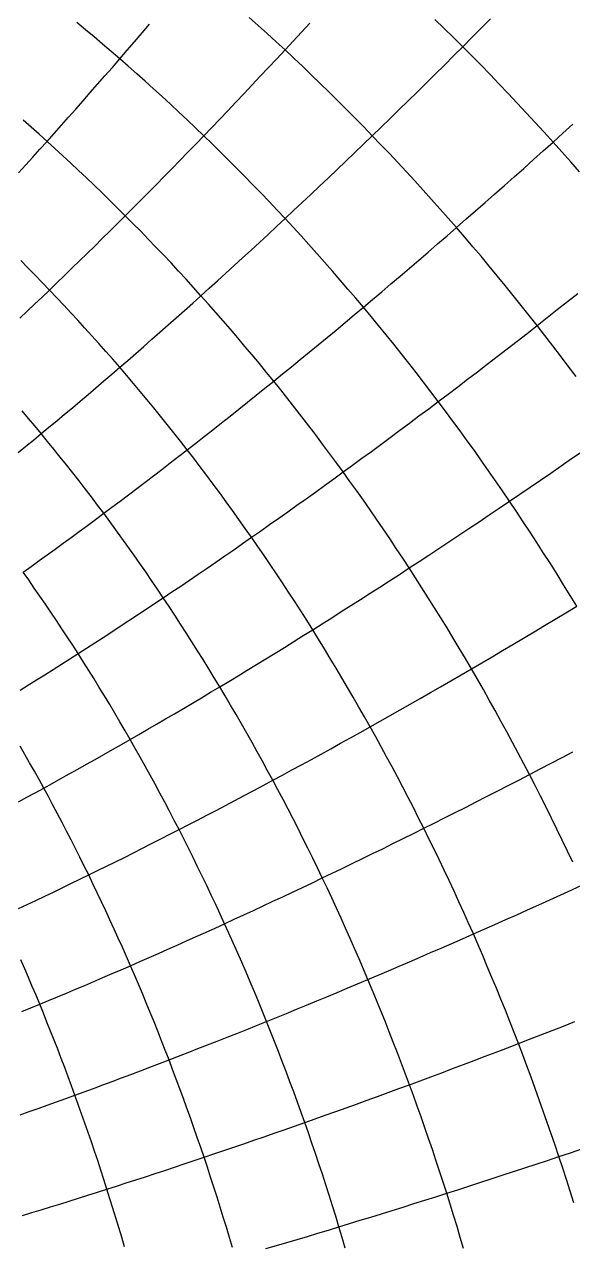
# Model space of a CAD drawing. Header units: metres. Extents: x -3.79 to 3.79, y -1 to 0.
# Drawn here: x 0.1407 to 0.2148, y -0.8964 to -0.7314 of the extents above; entities that cross this region are included whole.
import ezdxf

# ---------------------------------------------------------------- set-up
doc = ezdxf.new("R2010")
doc.units = ezdxf.units.M

msp = doc.modelspace()

# ---------------------------------------------------------------- linework, layer by layer
for p, q in [((0.14894, -0.73208), (0.14777, -0.73112)), ((0.17231, -0.7315), (0.1711, -0.73041)), ((0.17817, -0.73239), (0.1793, -0.73117)), ((0.19745, -0.7319), (0.19619, -0.73068)), ((0.20244, -0.73186), (0.2037, -0.7306)), ((0.15011, -0.73305), (0.14894, -0.73208)), ((0.15559, -0.73369), (0.1566, -0.73251)), ((0.1566, -0.73251), (0.15761, -0.73133)), ((0.17352, -0.73259), (0.17231, -0.7315)), ((0.17472, -0.73369), (0.17352, -0.73259)), ((0.17705, -0.7336), (0.17817, -0.73239)), ((0.1987, -0.73313), (0.19745, -0.7319)), ((0.20119, -0.73312), (0.20244, -0.73186)), ((0.15127, -0.73403), (0.15011, -0.73305)), ((0.15243, -0.73501), (0.15127, -0.73403)), ((0.15459, -0.73485), (0.15559, -0.73369)), ((0.17593, -0.73481), (0.17472, -0.73369)), ((0.17593, -0.73481), (0.17705, -0.7336)), ((0.19995, -0.73437), (0.1987, -0.73313)), ((0.19871, -0.73561), (0.19995, -0.73437)), ((0.19995, -0.73437), (0.20119, -0.73312)), ((0.20119, -0.73562), (0.19995, -0.73437)), ((0.15358, -0.73601), (0.15243, -0.73501)), ((0.15259, -0.73716), (0.15358, -0.73601)), ((0.15358, -0.73601), (0.15459, -0.73485)), ((0.15474, -0.73701), (0.15358, -0.73601)), ((0.1737, -0.73719), (0.17481, -0.736)), ((0.17481, -0.736), (0.17593, -0.73481)), ((0.17713, -0.73593), (0.17593, -0.73481)), ((0.17832, -0.73706), (0.17713, -0.73593)), ((0.19747, -0.73684), (0.19871, -0.73561)), ((0.20243, -0.73688), (0.20119, -0.73562)), ((0.15159, -0.7383), (0.15259, -0.73716)), ((0.15588, -0.73802), (0.15474, -0.73701)), ((0.17259, -0.73837), (0.1737, -0.73719)), ((0.17951, -0.7382), (0.17832, -0.73706)), ((0.19624, -0.73807), (0.19747, -0.73684)), ((0.20366, -0.73814), (0.20243, -0.73688)), ((0.14961, -0.74056), (0.1506, -0.73943)), ((0.1506, -0.73943), (0.15159, -0.7383)), ((0.15703, -0.73904), (0.15588, -0.73802)), ((0.15817, -0.74007), (0.15703, -0.73904)), ((0.17149, -0.73954), (0.17259, -0.73837)), ((0.1807, -0.73934), (0.17951, -0.7382)), ((0.18188, -0.7405), (0.1807, -0.73934)), ((0.19379, -0.74049), (0.19501, -0.73928)), ((0.19501, -0.73928), (0.19624, -0.73807)), ((0.20489, -0.73942), (0.20366, -0.73814)), ((0.20611, -0.7407), (0.20489, -0.73942)), ((0.14863, -0.74168), (0.14961, -0.74056)), ((0.15931, -0.7411), (0.15817, -0.74007)), ((0.1693, -0.74186), (0.17039, -0.7407)), ((0.17039, -0.7407), (0.17149, -0.73954)), ((0.18306, -0.74166), (0.18188, -0.7405)), ((0.19257, -0.74169), (0.19379, -0.74049)), ((0.20733, -0.74199), (0.20611, -0.7407)), ((0.14765, -0.74279), (0.14863, -0.74168)), ((0.16045, -0.74215), (0.15931, -0.7411)), ((0.16158, -0.7432), (0.16045, -0.74215)), ((0.1682, -0.74301), (0.1693, -0.74186)), ((0.18423, -0.74283), (0.18306, -0.74166)), ((0.19135, -0.74287), (0.19257, -0.74169)), ((0.20855, -0.74329), (0.20733, -0.74199)), ((0.1416, -0.74523), (0.14052, -0.74428)), ((0.1457, -0.74498), (0.14667, -0.74389)), ((0.14667, -0.74389), (0.14765, -0.74279)), ((0.1627, -0.74426), (0.16158, -0.7432)), ((0.16383, -0.74532), (0.1627, -0.74426)), ((0.16603, -0.74528), (0.16712, -0.74414)), ((0.16712, -0.74414), (0.1682, -0.74301)), ((0.1854, -0.74401), (0.18423, -0.74283)), ((0.18657, -0.7452), (0.1854, -0.74401)), ((0.18893, -0.74523), (0.19014, -0.74406)), ((0.19014, -0.74406), (0.19135, -0.74287)), ((0.20976, -0.7446), (0.20855, -0.74329)), ((0.14268, -0.74619), (0.1416, -0.74523)), ((0.14473, -0.74607), (0.1457, -0.74498)), ((0.16495, -0.7464), (0.16383, -0.74532)), ((0.16495, -0.7464), (0.16603, -0.74528)), ((0.18773, -0.74639), (0.18657, -0.7452)), ((0.18773, -0.74639), (0.18893, -0.74523)), ((0.21097, -0.74591), (0.20976, -0.7446)), ((0.21217, -0.74724), (0.21097, -0.74591)), ((0.21217, -0.74724), (0.2135, -0.74604)), ((0.2135, -0.74604), (0.21484, -0.74483)), ((0.14376, -0.74715), (0.14268, -0.74619)), ((0.1428, -0.74822), (0.14376, -0.74715)), ((0.14376, -0.74715), (0.14473, -0.74607)), ((0.14483, -0.74812), (0.14376, -0.74715)), ((0.1628, -0.74862), (0.16387, -0.74751)), ((0.16387, -0.74751), (0.16495, -0.7464)), ((0.16607, -0.74748), (0.16495, -0.7464)), ((0.16718, -0.74857), (0.16607, -0.74748)), ((0.18534, -0.74869), (0.18653, -0.74755)), ((0.18653, -0.74755), (0.18773, -0.74639)), ((0.18889, -0.7476), (0.18773, -0.74639)), ((0.19004, -0.74881), (0.18889, -0.7476)), ((0.21084, -0.74843), (0.21217, -0.74724)), ((0.21336, -0.74857), (0.21217, -0.74724)), ((0.14088, -0.75034), (0.14183, -0.74928)), ((0.14183, -0.74928), (0.1428, -0.74822)), ((0.1459, -0.7491), (0.14483, -0.74812)), ((0.14697, -0.75008), (0.1459, -0.7491)), ((0.16173, -0.74972), (0.1628, -0.74862)), ((0.16829, -0.74967), (0.16718, -0.74857)), ((0.18415, -0.74983), (0.18534, -0.74869)), ((0.19119, -0.75003), (0.19004, -0.74881)), ((0.20952, -0.74962), (0.21084, -0.74843)), ((0.21455, -0.74992), (0.21336, -0.74857)), ((0.13992, -0.75139), (0.14088, -0.75034)), ((0.14803, -0.75108), (0.14697, -0.75008)), ((0.1596, -0.75189), (0.16066, -0.75081)), ((0.16066, -0.75081), (0.16173, -0.74972)), ((0.16939, -0.75078), (0.16829, -0.74967)), ((0.1705, -0.75189), (0.16939, -0.75078)), ((0.18179, -0.75209), (0.18297, -0.75096)), ((0.18297, -0.75096), (0.18415, -0.74983)), ((0.19234, -0.75126), (0.19119, -0.75003)), ((0.20689, -0.75196), (0.2082, -0.7508)), ((0.2082, -0.7508), (0.20952, -0.74962)), ((0.21574, -0.75127), (0.21455, -0.74992)), ((0.14909, -0.75208), (0.14803, -0.75108)), ((0.15015, -0.75308), (0.14909, -0.75208)), ((0.15854, -0.75297), (0.1596, -0.75189)), ((0.17159, -0.75302), (0.1705, -0.75189)), ((0.18061, -0.7532), (0.18179, -0.75209)), ((0.19348, -0.75249), (0.19234, -0.75126)), ((0.19461, -0.75374), (0.19348, -0.75249)), ((0.20558, -0.75313), (0.20689, -0.75196)), ((0.1512, -0.7541), (0.15015, -0.75308)), ((0.15225, -0.75512), (0.1512, -0.7541)), ((0.15643, -0.7551), (0.15749, -0.75404)), ((0.15749, -0.75404), (0.15854, -0.75297)), ((0.17269, -0.75415), (0.17159, -0.75302)), ((0.17378, -0.75528), (0.17269, -0.75415)), ((0.17944, -0.75431), (0.18061, -0.7532)), ((0.19574, -0.75499), (0.19461, -0.75374)), ((0.20297, -0.75542), (0.20427, -0.75428)), ((0.20427, -0.75428), (0.20558, -0.75313)), ((0.1533, -0.75616), (0.15225, -0.75512)), ((0.15539, -0.75615), (0.15643, -0.7551)), ((0.17486, -0.75643), (0.17378, -0.75528)), ((0.1771, -0.7565), (0.17827, -0.75541)), ((0.17827, -0.75541), (0.17944, -0.75431)), ((0.19687, -0.75625), (0.19574, -0.75499)), ((0.20168, -0.75655), (0.20297, -0.75542)), ((0.15434, -0.75719), (0.1533, -0.75616)), ((0.1533, -0.75823), (0.15434, -0.75719)), ((0.15434, -0.75719), (0.15539, -0.75615)), ((0.15538, -0.75824), (0.15434, -0.75719)), ((0.17479, -0.75866), (0.17594, -0.75758)), ((0.17594, -0.75758), (0.17486, -0.75643)), ((0.17594, -0.75758), (0.1771, -0.7565)), ((0.17702, -0.75875), (0.17594, -0.75758)), ((0.19799, -0.75752), (0.19687, -0.75625)), ((0.19911, -0.7588), (0.19799, -0.75752)), ((0.20039, -0.75768), (0.20168, -0.75655)), ((0.15226, -0.75926), (0.1533, -0.75823)), ((0.15642, -0.75929), (0.15538, -0.75824)), ((0.17364, -0.75973), (0.17479, -0.75866)), ((0.1781, -0.75992), (0.17702, -0.75875)), ((0.19783, -0.75991), (0.19911, -0.7588)), ((0.19911, -0.7588), (0.20039, -0.75768)), ((0.20022, -0.76009), (0.19911, -0.7588)), ((0.1502, -0.7613), (0.15123, -0.76028)), ((0.15123, -0.76028), (0.15226, -0.75926)), ((0.15745, -0.76036), (0.15642, -0.75929)), ((0.15848, -0.76143), (0.15745, -0.76036)), ((0.17134, -0.76184), (0.17249, -0.76079)), ((0.17249, -0.76079), (0.17364, -0.75973)), ((0.17916, -0.76109), (0.1781, -0.75992)), ((0.19656, -0.76101), (0.19783, -0.75991)), ((0.20133, -0.76138), (0.20022, -0.76009)), ((0.14815, -0.76331), (0.14917, -0.76231)), ((0.14917, -0.76231), (0.1502, -0.7613)), ((0.1595, -0.7625), (0.15848, -0.76143)), ((0.16052, -0.76358), (0.1595, -0.7625)), ((0.1702, -0.76289), (0.17134, -0.76184)), ((0.18023, -0.76228), (0.17916, -0.76109)), ((0.18129, -0.76347), (0.18023, -0.76228)), ((0.19402, -0.76319), (0.19528, -0.76211)), ((0.19528, -0.76211), (0.19656, -0.76101)), ((0.20243, -0.76268), (0.20133, -0.76138)), ((0.14117, -0.76424), (0.1402, -0.76326)), ((0.14713, -0.7643), (0.14815, -0.76331)), ((0.16154, -0.76468), (0.16052, -0.76358)), ((0.16794, -0.76495), (0.16907, -0.76392)), ((0.16907, -0.76392), (0.1702, -0.76289)), ((0.18235, -0.76467), (0.18129, -0.76347)), ((0.19276, -0.76427), (0.19402, -0.76319)), ((0.20353, -0.76399), (0.20243, -0.76268)), ((0.20462, -0.76531), (0.20353, -0.76399)), ((0.14215, -0.76523), (0.14117, -0.76424)), ((0.14312, -0.76623), (0.14215, -0.76523)), ((0.1451, -0.76626), (0.14611, -0.76528)), ((0.14611, -0.76528), (0.14713, -0.7643)), ((0.16255, -0.76578), (0.16154, -0.76468)), ((0.16356, -0.76688), (0.16255, -0.76578)), ((0.16681, -0.76597), (0.16794, -0.76495)), ((0.1834, -0.76588), (0.18235, -0.76467)), ((0.19025, -0.76641), (0.1915, -0.76535)), ((0.1915, -0.76535), (0.19276, -0.76427)), ((0.20571, -0.76663), (0.20462, -0.76531)), ((0.14309, -0.76819), (0.14409, -0.76723)), ((0.14409, -0.76723), (0.14312, -0.76623)), ((0.14409, -0.76723), (0.1451, -0.76626)), ((0.14506, -0.76824), (0.14409, -0.76723)), ((0.16457, -0.768), (0.16356, -0.76688)), ((0.16457, -0.768), (0.16569, -0.76699)), ((0.16569, -0.76699), (0.16681, -0.76597)), ((0.18444, -0.7671), (0.1834, -0.76588)), ((0.18549, -0.76832), (0.18444, -0.7671)), ((0.18776, -0.76851), (0.18901, -0.76746)), ((0.18901, -0.76746), (0.19025, -0.76641)), ((0.20679, -0.76797), (0.20571, -0.76663)), ((0.14108, -0.7701), (0.14208, -0.76915)), ((0.14208, -0.76915), (0.14309, -0.76819)), ((0.14602, -0.76926), (0.14506, -0.76824)), ((0.16234, -0.76999), (0.16345, -0.769)), ((0.16345, -0.769), (0.16457, -0.768)), ((0.16557, -0.76912), (0.16457, -0.768)), ((0.16657, -0.77025), (0.16557, -0.76912)), ((0.18653, -0.76955), (0.18549, -0.76832)), ((0.18653, -0.76955), (0.18776, -0.76851)), ((0.20787, -0.76931), (0.20679, -0.76797)), ((0.21274, -0.76987), (0.21412, -0.76879)), ((0.21412, -0.76879), (0.2155, -0.7677)), ((0.14009, -0.77104), (0.14108, -0.7701)), ((0.14698, -0.77029), (0.14602, -0.76926)), ((0.14793, -0.77132), (0.14698, -0.77029)), ((0.16123, -0.77097), (0.16234, -0.76999)), ((0.16756, -0.77138), (0.16657, -0.77025)), ((0.18407, -0.77161), (0.18529, -0.77058)), ((0.18529, -0.77058), (0.18653, -0.76955)), ((0.18756, -0.77079), (0.18653, -0.76955)), ((0.18859, -0.77204), (0.18756, -0.77079)), ((0.20894, -0.77066), (0.20787, -0.76931)), ((0.21001, -0.77202), (0.20894, -0.77066)), ((0.21138, -0.77095), (0.21274, -0.76987)), ((0.14888, -0.77236), (0.14793, -0.77132)), ((0.14983, -0.77341), (0.14888, -0.77236)), ((0.15903, -0.77292), (0.16013, -0.77195)), ((0.16013, -0.77195), (0.16123, -0.77097)), ((0.16855, -0.77253), (0.16756, -0.77138)), ((0.18284, -0.77263), (0.18407, -0.77161)), ((0.18961, -0.77329), (0.18859, -0.77204)), ((0.20865, -0.77308), (0.21001, -0.77202)), ((0.21001, -0.77202), (0.21138, -0.77095)), ((0.21107, -0.77338), (0.21001, -0.77202)), ((0.15078, -0.77446), (0.14983, -0.77341)), ((0.15684, -0.77484), (0.15793, -0.77389)), ((0.15793, -0.77389), (0.15903, -0.77292)), ((0.16953, -0.77368), (0.16855, -0.77253)), ((0.17052, -0.77484), (0.16953, -0.77368)), ((0.18041, -0.77464), (0.18162, -0.77364)), ((0.18162, -0.77364), (0.18284, -0.77263)), ((0.19063, -0.77455), (0.18961, -0.77329)), ((0.2073, -0.77413), (0.20865, -0.77308)), ((0.21213, -0.77476), (0.21107, -0.77338)), ((0.15172, -0.77552), (0.15078, -0.77446)), ((0.15265, -0.77659), (0.15172, -0.77552)), ((0.15575, -0.77579), (0.15684, -0.77484)), ((0.17149, -0.776), (0.17052, -0.77484)), ((0.17799, -0.77662), (0.1792, -0.77563)), ((0.1792, -0.77563), (0.18041, -0.77464)), ((0.19165, -0.77582), (0.19063, -0.77455)), ((0.20461, -0.77621), (0.20595, -0.77518)), ((0.20595, -0.77518), (0.2073, -0.77413)), ((0.21318, -0.77614), (0.21213, -0.77476)), ((0.15359, -0.77767), (0.15265, -0.77659)), ((0.15359, -0.77767), (0.15467, -0.77673)), ((0.15467, -0.77673), (0.15575, -0.77579)), ((0.17247, -0.77717), (0.17149, -0.776)), ((0.17343, -0.77835), (0.17247, -0.77717)), ((0.17679, -0.7776), (0.17799, -0.77662)), ((0.19266, -0.7771), (0.19165, -0.77582)), ((0.19367, -0.77838), (0.19266, -0.7771)), ((0.20194, -0.77827), (0.20327, -0.77724)), ((0.20327, -0.77724), (0.20461, -0.77621)), ((0.21423, -0.77753), (0.21318, -0.77614)), ((0.15143, -0.77951), (0.15251, -0.77859)), ((0.15251, -0.77859), (0.15359, -0.77767)), ((0.15452, -0.77875), (0.15359, -0.77767)), ((0.15544, -0.77984), (0.15452, -0.77875)), ((0.1744, -0.77954), (0.17343, -0.77835)), ((0.1744, -0.77954), (0.17559, -0.77857)), ((0.17559, -0.77857), (0.17679, -0.7776)), ((0.19467, -0.77968), (0.19367, -0.77838)), ((0.20061, -0.77928), (0.20194, -0.77827)), ((0.21527, -0.77892), (0.21423, -0.77753)), ((0.1493, -0.78134), (0.15037, -0.78043)), ((0.15037, -0.78043), (0.15143, -0.77951)), ((0.15636, -0.78094), (0.15544, -0.77984)), ((0.17203, -0.78145), (0.17321, -0.7805)), ((0.17321, -0.7805), (0.1744, -0.77954)), ((0.17536, -0.78073), (0.1744, -0.77954)), ((0.19566, -0.78097), (0.19467, -0.77968)), ((0.19797, -0.78129), (0.19928, -0.78029)), ((0.19928, -0.78029), (0.20061, -0.77928)), ((0.14718, -0.78313), (0.14824, -0.78224)), ((0.14824, -0.78224), (0.1493, -0.78134)), ((0.15728, -0.78204), (0.15636, -0.78094)), ((0.15819, -0.78315), (0.15728, -0.78204)), ((0.17084, -0.78239), (0.17203, -0.78145)), ((0.17631, -0.78194), (0.17536, -0.78073)), ((0.17727, -0.78314), (0.17631, -0.78194)), ((0.19535, -0.78327), (0.19665, -0.78228)), ((0.19665, -0.78228), (0.19566, -0.78097)), ((0.19665, -0.78228), (0.19797, -0.78129)), ((0.19764, -0.7836), (0.19665, -0.78228)), ((0.14125, -0.78456), (0.14038, -0.78353)), ((0.14612, -0.78401), (0.14718, -0.78313)), ((0.1591, -0.78427), (0.15819, -0.78315)), ((0.1685, -0.78426), (0.16967, -0.78333)), ((0.16967, -0.78333), (0.17084, -0.78239)), ((0.17821, -0.78436), (0.17727, -0.78314)), ((0.19404, -0.78424), (0.19535, -0.78327)), ((0.19862, -0.78492), (0.19764, -0.7836)), ((0.14212, -0.78559), (0.14125, -0.78456)), ((0.14298, -0.78663), (0.14212, -0.78559)), ((0.14402, -0.78577), (0.14507, -0.78489)), ((0.14507, -0.78489), (0.14612, -0.78401)), ((0.16001, -0.78539), (0.1591, -0.78427)), ((0.16091, -0.78652), (0.16001, -0.78539)), ((0.16617, -0.7861), (0.16733, -0.78518)), ((0.16733, -0.78518), (0.1685, -0.78426)), ((0.17915, -0.78558), (0.17821, -0.78436)), ((0.18009, -0.78681), (0.17915, -0.78558)), ((0.19145, -0.78618), (0.19274, -0.78521)), ((0.19274, -0.78521), (0.19404, -0.78424)), ((0.1996, -0.78625), (0.19862, -0.78492)), ((0.14194, -0.78749), (0.14298, -0.78663)), ((0.14298, -0.78663), (0.14402, -0.78577)), ((0.14384, -0.78768), (0.14298, -0.78663)), ((0.16181, -0.78766), (0.16091, -0.78652)), ((0.16386, -0.78791), (0.16501, -0.78701)), ((0.16501, -0.78701), (0.16617, -0.7861)), ((0.18102, -0.78805), (0.18009, -0.78681)), ((0.18888, -0.78808), (0.19016, -0.78713)), ((0.19016, -0.78713), (0.19145, -0.78618)), ((0.20057, -0.78758), (0.1996, -0.78625)), ((0.13987, -0.78919), (0.1409, -0.78834)), ((0.1409, -0.78834), (0.14194, -0.78749)), ((0.1447, -0.78873), (0.14384, -0.78768)), ((0.14555, -0.78979), (0.1447, -0.78873)), ((0.16156, -0.78969), (0.1627, -0.78881)), ((0.1627, -0.78881), (0.16181, -0.78766)), ((0.1627, -0.78881), (0.16386, -0.78791)), ((0.16359, -0.78996), (0.1627, -0.78881)), ((0.18195, -0.78929), (0.18102, -0.78805)), ((0.1876, -0.78902), (0.18888, -0.78808)), ((0.20153, -0.78892), (0.20057, -0.78758)), ((0.20249, -0.79028), (0.20153, -0.78892)), ((0.1464, -0.79085), (0.14555, -0.78979)), ((0.15928, -0.79145), (0.16042, -0.79058)), ((0.16042, -0.79058), (0.16156, -0.78969)), ((0.16448, -0.79112), (0.16359, -0.78996)), ((0.18288, -0.79055), (0.18195, -0.78929)), ((0.18379, -0.7918), (0.18288, -0.79055)), ((0.18506, -0.79088), (0.18633, -0.78996)), ((0.18633, -0.78996), (0.1876, -0.78902)), ((0.20345, -0.79163), (0.20249, -0.79028)), ((0.21327, -0.79098), (0.21468, -0.79)), ((0.21468, -0.79), (0.2161, -0.78902)), ((0.14725, -0.79193), (0.1464, -0.79085)), ((0.14809, -0.79301), (0.14725, -0.79193)), ((0.15814, -0.79232), (0.15928, -0.79145)), ((0.16536, -0.79228), (0.16448, -0.79112)), ((0.18254, -0.79272), (0.18379, -0.7918)), ((0.18379, -0.7918), (0.18506, -0.79088)), ((0.18471, -0.79307), (0.18379, -0.7918)), ((0.2044, -0.793), (0.20345, -0.79163)), ((0.21046, -0.79291), (0.21186, -0.79195)), ((0.21186, -0.79195), (0.21327, -0.79098)), ((0.14893, -0.79409), (0.14809, -0.79301)), ((0.15589, -0.79404), (0.15701, -0.79318)), ((0.15701, -0.79318), (0.15814, -0.79232)), ((0.16624, -0.79345), (0.16536, -0.79228)), ((0.16711, -0.79463), (0.16624, -0.79345)), ((0.18003, -0.79452), (0.18128, -0.79362)), ((0.18128, -0.79362), (0.18254, -0.79272)), ((0.18562, -0.79434), (0.18471, -0.79307)), ((0.20534, -0.79437), (0.2044, -0.793)), ((0.20767, -0.79481), (0.20906, -0.79386)), ((0.20906, -0.79386), (0.21046, -0.79291)), ((0.14976, -0.79518), (0.14893, -0.79409)), ((0.15059, -0.79628), (0.14976, -0.79518)), ((0.15365, -0.79573), (0.15476, -0.79488)), ((0.15476, -0.79488), (0.15589, -0.79404)), ((0.16798, -0.79582), (0.16711, -0.79463)), ((0.17755, -0.7963), (0.17879, -0.79541)), ((0.17879, -0.79541), (0.18003, -0.79452)), ((0.18652, -0.79562), (0.18562, -0.79434)), ((0.20628, -0.79575), (0.20534, -0.79437)), ((0.20628, -0.79575), (0.20767, -0.79481)), ((0.15142, -0.79739), (0.15059, -0.79628)), ((0.15142, -0.79739), (0.15253, -0.79656)), ((0.15253, -0.79656), (0.15365, -0.79573)), ((0.16884, -0.79701), (0.16798, -0.79582)), ((0.1697, -0.79821), (0.16884, -0.79701)), ((0.17508, -0.79805), (0.17631, -0.79718)), ((0.17631, -0.79718), (0.17755, -0.7963)), ((0.18742, -0.79691), (0.18652, -0.79562)), ((0.18832, -0.7982), (0.18742, -0.79691)), ((0.20353, -0.79761), (0.2049, -0.79668)), ((0.2049, -0.79668), (0.20628, -0.79575)), ((0.20722, -0.79714), (0.20628, -0.79575)), ((0.20814, -0.79853), (0.20722, -0.79714)), ((0.14921, -0.79903), (0.15032, -0.79821)), ((0.15032, -0.79821), (0.15142, -0.79739)), ((0.15224, -0.7985), (0.15142, -0.79739)), ((0.15306, -0.79962), (0.15224, -0.7985)), ((0.17056, -0.79942), (0.1697, -0.79821)), ((0.17385, -0.79892), (0.17508, -0.79805)), ((0.18921, -0.7995), (0.18832, -0.7982)), ((0.20079, -0.79944), (0.20216, -0.79853)), ((0.20216, -0.79853), (0.20353, -0.79761)), ((0.20907, -0.79993), (0.20814, -0.79853)), ((0.14702, -0.80064), (0.14811, -0.79983)), ((0.14811, -0.79983), (0.14921, -0.79903)), ((0.15388, -0.80074), (0.15306, -0.79962)), ((0.17141, -0.80063), (0.17056, -0.79942)), ((0.17141, -0.80063), (0.17263, -0.79978)), ((0.17263, -0.79978), (0.17385, -0.79892)), ((0.19009, -0.8008), (0.18921, -0.7995)), ((0.19808, -0.80124), (0.19943, -0.80034)), ((0.19943, -0.80034), (0.20079, -0.79944)), ((0.20998, -0.80134), (0.20907, -0.79993)), ((0.14484, -0.80222), (0.14593, -0.80143)), ((0.14593, -0.80143), (0.14702, -0.80064)), ((0.15469, -0.80187), (0.15388, -0.80074)), ((0.1555, -0.80301), (0.15469, -0.80187)), ((0.16899, -0.80231), (0.1702, -0.80147)), ((0.1702, -0.80147), (0.17141, -0.80063)), ((0.17226, -0.80185), (0.17141, -0.80063)), ((0.1731, -0.80307), (0.17226, -0.80185)), ((0.19097, -0.80212), (0.19009, -0.8008)), ((0.19185, -0.80344), (0.19097, -0.80212)), ((0.19539, -0.80302), (0.19673, -0.80213)), ((0.19673, -0.80213), (0.19808, -0.80124)), ((0.21089, -0.80275), (0.20998, -0.80134)), ((0.1416, -0.80456), (0.14268, -0.80378)), ((0.14268, -0.80378), (0.14376, -0.80301)), ((0.14376, -0.80301), (0.14484, -0.80222)), ((0.1563, -0.80415), (0.1555, -0.80301)), ((0.16658, -0.80397), (0.16778, -0.80314)), ((0.16778, -0.80314), (0.16899, -0.80231)), ((0.17394, -0.80431), (0.1731, -0.80307)), ((0.19272, -0.80477), (0.19185, -0.80344)), ((0.19405, -0.8039), (0.19539, -0.80302)), ((0.2118, -0.80418), (0.21089, -0.80275)), ((0.14053, -0.80532), (0.1416, -0.80456)), ((0.14129, -0.80639), (0.14053, -0.80532)), ((0.1571, -0.80531), (0.1563, -0.80415)), ((0.1579, -0.80646), (0.1571, -0.80531)), ((0.1642, -0.8056), (0.16539, -0.80479)), ((0.16539, -0.80479), (0.16658, -0.80397)), ((0.17477, -0.80554), (0.17394, -0.80431)), ((0.19139, -0.80563), (0.19272, -0.80477)), ((0.19272, -0.80477), (0.19405, -0.8039)), ((0.19358, -0.8061), (0.19272, -0.80477)), ((0.2127, -0.80561), (0.2118, -0.80418)), ((0.14204, -0.80748), (0.14129, -0.80639)), ((0.15869, -0.80762), (0.1579, -0.80646)), ((0.16183, -0.80721), (0.16301, -0.80641)), ((0.16301, -0.80641), (0.1642, -0.8056)), ((0.1756, -0.80679), (0.17477, -0.80554)), ((0.17642, -0.80804), (0.1756, -0.80679)), ((0.18875, -0.80734), (0.19007, -0.80649)), ((0.19007, -0.80649), (0.19139, -0.80563)), ((0.19444, -0.80744), (0.19358, -0.8061)), ((0.21359, -0.80704), (0.2127, -0.80561)), ((0.21448, -0.80849), (0.21359, -0.80704)), ((0.1428, -0.80856), (0.14204, -0.80748)), ((0.14355, -0.80965), (0.1428, -0.80856)), ((0.15947, -0.80879), (0.15869, -0.80762)), ((0.15947, -0.80879), (0.16065, -0.808)), ((0.16065, -0.808), (0.16183, -0.80721)), ((0.17724, -0.8093), (0.17642, -0.80804)), ((0.18613, -0.80902), (0.18744, -0.80818)), ((0.18744, -0.80818), (0.18875, -0.80734)), ((0.1953, -0.80879), (0.19444, -0.80744)), ((0.21537, -0.80993), (0.21448, -0.80849)), ((0.14429, -0.81075), (0.14355, -0.80965)), ((0.15598, -0.81112), (0.15714, -0.81035)), ((0.15714, -0.81035), (0.1583, -0.80958)), ((0.1583, -0.80958), (0.15947, -0.80879)), ((0.16026, -0.80997), (0.15947, -0.80879)), ((0.16104, -0.81115), (0.16026, -0.80997)), ((0.17805, -0.81056), (0.17724, -0.8093)), ((0.18353, -0.81067), (0.18483, -0.80985)), ((0.18483, -0.80985), (0.18613, -0.80902)), ((0.19615, -0.81014), (0.1953, -0.80879)), ((0.19699, -0.8115), (0.19615, -0.81014)), ((0.21391, -0.81081), (0.21537, -0.80993)), ((0.14503, -0.81186), (0.14429, -0.81075)), ((0.14577, -0.81297), (0.14503, -0.81186)), ((0.15366, -0.81264), (0.15482, -0.81188)), ((0.15482, -0.81188), (0.15598, -0.81112)), ((0.16181, -0.81234), (0.16104, -0.81115)), ((0.17886, -0.81183), (0.17805, -0.81056)), ((0.17967, -0.81311), (0.17886, -0.81183)), ((0.18095, -0.8123), (0.18224, -0.81149)), ((0.18224, -0.81149), (0.18353, -0.81067)), ((0.19783, -0.81287), (0.19699, -0.8115)), ((0.21103, -0.81254), (0.21247, -0.81168)), ((0.21247, -0.81168), (0.21391, -0.81081)), ((0.1465, -0.81408), (0.14577, -0.81297)), ((0.15137, -0.81414), (0.15252, -0.81339)), ((0.15252, -0.81339), (0.15366, -0.81264)), ((0.16258, -0.81353), (0.16181, -0.81234)), ((0.16334, -0.81473), (0.16258, -0.81353)), ((0.17839, -0.81391), (0.17967, -0.81311)), ((0.17967, -0.81311), (0.18095, -0.8123)), ((0.18047, -0.81439), (0.17967, -0.81311)), ((0.19866, -0.81424), (0.19783, -0.81287)), ((0.20817, -0.81425), (0.2096, -0.8134)), ((0.2096, -0.8134), (0.21103, -0.81254)), ((0.14723, -0.8152), (0.1465, -0.81408)), ((0.14796, -0.81633), (0.14723, -0.8152)), ((0.14909, -0.81561), (0.15023, -0.81487)), ((0.15023, -0.81487), (0.15137, -0.81414)), ((0.16411, -0.81594), (0.16334, -0.81473)), ((0.17585, -0.81549), (0.17712, -0.8147)), ((0.17712, -0.8147), (0.17839, -0.81391)), ((0.18126, -0.81568), (0.18047, -0.81439)), ((0.19949, -0.81562), (0.19866, -0.81424)), ((0.20534, -0.81593), (0.20675, -0.81509)), ((0.20675, -0.81509), (0.20817, -0.81425)), ((0.14683, -0.81705), (0.14796, -0.81633)), ((0.14796, -0.81633), (0.14909, -0.81561)), ((0.14868, -0.81747), (0.14796, -0.81633)), ((0.16486, -0.81715), (0.16411, -0.81594)), ((0.17333, -0.81704), (0.17459, -0.81627)), ((0.17459, -0.81627), (0.17585, -0.81549)), ((0.18205, -0.81698), (0.18126, -0.81568)), ((0.18284, -0.81828), (0.18205, -0.81698)), ((0.20031, -0.817), (0.19949, -0.81562)), ((0.20113, -0.8184), (0.20031, -0.817)), ((0.20252, -0.81758), (0.20393, -0.81676)), ((0.20393, -0.81676), (0.20534, -0.81593)), ((0.14347, -0.81918), (0.14458, -0.81848)), ((0.14458, -0.81848), (0.1457, -0.81777)), ((0.1457, -0.81777), (0.14683, -0.81705)), ((0.1494, -0.81861), (0.14868, -0.81747)), ((0.15011, -0.81975), (0.1494, -0.81861)), ((0.16561, -0.81837), (0.16486, -0.81715)), ((0.16636, -0.81959), (0.16561, -0.81837)), ((0.16958, -0.81933), (0.17083, -0.81857)), ((0.17083, -0.81857), (0.17207, -0.81781)), ((0.17207, -0.81781), (0.17333, -0.81704)), ((0.18362, -0.81959), (0.18284, -0.81828)), ((0.19973, -0.81921), (0.20113, -0.8184)), ((0.20113, -0.8184), (0.20252, -0.81758)), ((0.20194, -0.8198), (0.20113, -0.8184)), ((0.14124, -0.82057), (0.14235, -0.81988)), ((0.14235, -0.81988), (0.14347, -0.81918)), ((0.15082, -0.82091), (0.15011, -0.81975)), ((0.16711, -0.82082), (0.16636, -0.81959)), ((0.16711, -0.82082), (0.16834, -0.82008)), ((0.16834, -0.82008), (0.16958, -0.81933)), ((0.18439, -0.8209), (0.18362, -0.81959)), ((0.19696, -0.82081), (0.19835, -0.82001)), ((0.19835, -0.82001), (0.19973, -0.81921)), ((0.20274, -0.8212), (0.20194, -0.8198)), ((0.14014, -0.82126), (0.14124, -0.82057)), ((0.15153, -0.82206), (0.15082, -0.82091)), ((0.16465, -0.82229), (0.16587, -0.82156)), ((0.16587, -0.82156), (0.16711, -0.82082)), ((0.16784, -0.82206), (0.16711, -0.82082)), ((0.18516, -0.82222), (0.18439, -0.8209)), ((0.19422, -0.82239), (0.19559, -0.8216)), ((0.19559, -0.8216), (0.19696, -0.82081)), ((0.20354, -0.82261), (0.20274, -0.8212)), ((0.15223, -0.82323), (0.15153, -0.82206)), ((0.15293, -0.8244), (0.15223, -0.82323)), ((0.16221, -0.82374), (0.16342, -0.82302)), ((0.16342, -0.82302), (0.16465, -0.82229)), ((0.16858, -0.8233), (0.16784, -0.82206)), ((0.16931, -0.82455), (0.16858, -0.8233)), ((0.18593, -0.82355), (0.18516, -0.82222)), ((0.18669, -0.82488), (0.18593, -0.82355)), ((0.19149, -0.82394), (0.19285, -0.82317)), ((0.19285, -0.82317), (0.19422, -0.82239)), ((0.20434, -0.82403), (0.20354, -0.82261)), ((0.15362, -0.82557), (0.15293, -0.8244)), ((0.15858, -0.82586), (0.15979, -0.82516)), ((0.15979, -0.82516), (0.16099, -0.82445)), ((0.16099, -0.82445), (0.16221, -0.82374)), ((0.17003, -0.8258), (0.16931, -0.82455)), ((0.18744, -0.82622), (0.18669, -0.82488)), ((0.18879, -0.82547), (0.19014, -0.82471)), ((0.19014, -0.82471), (0.19149, -0.82394)), ((0.20512, -0.82545), (0.20434, -0.82403)), ((0.15431, -0.82675), (0.15362, -0.82557)), ((0.15499, -0.82794), (0.15431, -0.82675)), ((0.15619, -0.82725), (0.15738, -0.82656)), ((0.15738, -0.82656), (0.15858, -0.82586)), ((0.17075, -0.82706), (0.17003, -0.8258)), ((0.1861, -0.82697), (0.18744, -0.82622)), ((0.18744, -0.82622), (0.18879, -0.82547)), ((0.18819, -0.82757), (0.18744, -0.82622)), ((0.20591, -0.82688), (0.20512, -0.82545)), ((0.20668, -0.82832), (0.20591, -0.82688)), ((0.15381, -0.82862), (0.15499, -0.82794)), ((0.15499, -0.82794), (0.15619, -0.82725)), ((0.15568, -0.82913), (0.15499, -0.82794)), ((0.17147, -0.82833), (0.17075, -0.82706)), ((0.17218, -0.8296), (0.17147, -0.82833)), ((0.18212, -0.82918), (0.18344, -0.82845)), ((0.18344, -0.82845), (0.18477, -0.82771)), ((0.18477, -0.82771), (0.1861, -0.82697)), ((0.18894, -0.82892), (0.18819, -0.82757)), ((0.20745, -0.82976), (0.20668, -0.82832)), ((0.14077, -0.82994), (0.14012, -0.82882)), ((0.14141, -0.83107), (0.14077, -0.82994)), ((0.15027, -0.83062), (0.15145, -0.82996)), ((0.15145, -0.82996), (0.15263, -0.82929)), ((0.15263, -0.82929), (0.15381, -0.82862)), ((0.15635, -0.83033), (0.15568, -0.82913)), ((0.17288, -0.83088), (0.17218, -0.8296)), ((0.17949, -0.83063), (0.1808, -0.82991)), ((0.1808, -0.82991), (0.18212, -0.82918)), ((0.18967, -0.83027), (0.18894, -0.82892)), ((0.20822, -0.83121), (0.20745, -0.82976)), ((0.21338, -0.83037), (0.21486, -0.82959)), ((0.14205, -0.8322), (0.14141, -0.83107)), ((0.14794, -0.83193), (0.1491, -0.83128)), ((0.1491, -0.83128), (0.15027, -0.83062)), ((0.15702, -0.83153), (0.15635, -0.83033)), ((0.15769, -0.83274), (0.15702, -0.83153)), ((0.17358, -0.83216), (0.17288, -0.83088)), ((0.17687, -0.83205), (0.17818, -0.83134)), ((0.17818, -0.83134), (0.17949, -0.83063)), ((0.19041, -0.83164), (0.18967, -0.83027)), ((0.19114, -0.833), (0.19041, -0.83164)), ((0.20898, -0.83267), (0.20822, -0.83121)), ((0.21044, -0.83191), (0.21191, -0.83114)), ((0.21191, -0.83114), (0.21338, -0.83037)), ((0.14268, -0.83334), (0.14205, -0.8322)), ((0.14331, -0.83449), (0.14268, -0.83334)), ((0.14446, -0.83386), (0.14561, -0.83322)), ((0.14561, -0.83322), (0.14677, -0.83258)), ((0.14677, -0.83258), (0.14794, -0.83193)), ((0.15836, -0.83395), (0.15769, -0.83274)), ((0.17299, -0.83414), (0.17428, -0.83345)), ((0.17428, -0.83345), (0.17358, -0.83216)), ((0.17428, -0.83345), (0.17557, -0.83275)), ((0.17497, -0.83474), (0.17428, -0.83345)), ((0.17557, -0.83275), (0.17687, -0.83205)), ((0.19186, -0.83438), (0.19114, -0.833)), ((0.20608, -0.83417), (0.20752, -0.83342)), ((0.20752, -0.83342), (0.20898, -0.83267)), ((0.20898, -0.83267), (0.21044, -0.83191)), ((0.20973, -0.83413), (0.20898, -0.83267)), ((0.14102, -0.83573), (0.14217, -0.83512)), ((0.14217, -0.83512), (0.14331, -0.83449)), ((0.14331, -0.83449), (0.14446, -0.83386)), ((0.14394, -0.83564), (0.14331, -0.83449)), ((0.15901, -0.83517), (0.15836, -0.83395)), ((0.15967, -0.8364), (0.15901, -0.83517)), ((0.17043, -0.8355), (0.17171, -0.83482)), ((0.17171, -0.83482), (0.17299, -0.83414)), ((0.17566, -0.83604), (0.17497, -0.83474)), ((0.19258, -0.83576), (0.19186, -0.83438)), ((0.20319, -0.83564), (0.20463, -0.83491)), ((0.20463, -0.83491), (0.20608, -0.83417)), ((0.21048, -0.83559), (0.20973, -0.83413)), ((0.13988, -0.83635), (0.14102, -0.83573)), ((0.14456, -0.8368), (0.14394, -0.83564)), ((0.14518, -0.83796), (0.14456, -0.8368)), ((0.16032, -0.83763), (0.15967, -0.8364)), ((0.16789, -0.83685), (0.16915, -0.83618)), ((0.16915, -0.83618), (0.17043, -0.8355)), ((0.17634, -0.83735), (0.17566, -0.83604)), ((0.19329, -0.83714), (0.19258, -0.83576)), ((0.20034, -0.8371), (0.20176, -0.83637)), ((0.20176, -0.83637), (0.20319, -0.83564)), ((0.21122, -0.83706), (0.21048, -0.83559)), ((0.14579, -0.83913), (0.14518, -0.83796)), ((0.16096, -0.83887), (0.16032, -0.83763)), ((0.1641, -0.83882), (0.16536, -0.83817)), ((0.16536, -0.83817), (0.16662, -0.83751)), ((0.16662, -0.83751), (0.16789, -0.83685)), ((0.17702, -0.83866), (0.17634, -0.83735)), ((0.19399, -0.83854), (0.19329, -0.83714)), ((0.1975, -0.83852), (0.19892, -0.83781)), ((0.19892, -0.83781), (0.20034, -0.8371)), ((0.21195, -0.83854), (0.21122, -0.83706)), ((0.1464, -0.8403), (0.14579, -0.83913)), ((0.16037, -0.84074), (0.16161, -0.84011)), ((0.16161, -0.84011), (0.16096, -0.83887)), ((0.16161, -0.84011), (0.16285, -0.83947)), ((0.16224, -0.84135), (0.16161, -0.84011)), ((0.16285, -0.83947), (0.1641, -0.83882)), ((0.17769, -0.83997), (0.17702, -0.83866)), ((0.17835, -0.84129), (0.17769, -0.83997)), ((0.1933, -0.84063), (0.19469, -0.83993)), ((0.19469, -0.83993), (0.19399, -0.83854)), ((0.19469, -0.83993), (0.1961, -0.83923)), ((0.19539, -0.84134), (0.19469, -0.83993)), ((0.1961, -0.83923), (0.1975, -0.83852)), ((0.21268, -0.84003), (0.21195, -0.83854)), ((0.21341, -0.84152), (0.21268, -0.84003)), ((0.14701, -0.84147), (0.1464, -0.8403)), ((0.14761, -0.84266), (0.14701, -0.84147)), ((0.15789, -0.842), (0.15913, -0.84137)), ((0.15913, -0.84137), (0.16037, -0.84074)), ((0.16287, -0.84261), (0.16224, -0.84135)), ((0.17902, -0.84262), (0.17835, -0.84129)), ((0.19052, -0.842), (0.19191, -0.84132)), ((0.19191, -0.84132), (0.1933, -0.84063)), ((0.19608, -0.84274), (0.19539, -0.84134)), ((0.21412, -0.84301), (0.21341, -0.84152)), ((0.14821, -0.84384), (0.14761, -0.84266)), ((0.15422, -0.84385), (0.15544, -0.84324)), ((0.15544, -0.84324), (0.15667, -0.84262)), ((0.15667, -0.84262), (0.15789, -0.842)), ((0.1635, -0.84386), (0.16287, -0.84261)), ((0.17967, -0.84395), (0.17902, -0.84262)), ((0.18639, -0.84402), (0.18776, -0.84335)), ((0.18776, -0.84335), (0.18914, -0.84268)), ((0.18914, -0.84268), (0.19052, -0.842)), ((0.19676, -0.84416), (0.19608, -0.84274)), ((0.21483, -0.84452), (0.21412, -0.84301)), ((0.1488, -0.84504), (0.14821, -0.84384)), ((0.14939, -0.84623), (0.1488, -0.84504)), ((0.15059, -0.84564), (0.1518, -0.84505)), ((0.1518, -0.84505), (0.15301, -0.84445)), ((0.15301, -0.84445), (0.15422, -0.84385)), ((0.16412, -0.84513), (0.1635, -0.84386)), ((0.18032, -0.84529), (0.17967, -0.84395)), ((0.18367, -0.84534), (0.18503, -0.84468)), ((0.18503, -0.84468), (0.18639, -0.84402)), ((0.19744, -0.84558), (0.19676, -0.84416)), ((0.14819, -0.84682), (0.14939, -0.84623)), ((0.14939, -0.84623), (0.15059, -0.84564)), ((0.14997, -0.84744), (0.14939, -0.84623)), ((0.16474, -0.84639), (0.16412, -0.84513)), ((0.16536, -0.84767), (0.16474, -0.84639)), ((0.17963, -0.84728), (0.18097, -0.84664)), ((0.18097, -0.84664), (0.18032, -0.84529)), ((0.18097, -0.84664), (0.18232, -0.84599)), ((0.18161, -0.84798), (0.18097, -0.84664)), ((0.18232, -0.84599), (0.18367, -0.84534)), ((0.19811, -0.847), (0.19744, -0.84558)), ((0.14462, -0.84854), (0.1458, -0.84797)), ((0.1458, -0.84797), (0.14699, -0.8474)), ((0.14699, -0.8474), (0.14819, -0.84682)), ((0.15055, -0.84864), (0.14997, -0.84744)), ((0.16597, -0.84894), (0.16536, -0.84767)), ((0.17695, -0.84854), (0.17829, -0.84791)), ((0.17829, -0.84791), (0.17963, -0.84728)), ((0.18224, -0.84934), (0.18161, -0.84798)), ((0.19878, -0.84843), (0.19811, -0.847)), ((0.21321, -0.84891), (0.21472, -0.84823)), ((0.21472, -0.84823), (0.21623, -0.84754)), ((0.14109, -0.85022), (0.14226, -0.84967)), ((0.14226, -0.84967), (0.14344, -0.84911)), ((0.14344, -0.84911), (0.14462, -0.84854)), ((0.15113, -0.84986), (0.15055, -0.84864)), ((0.1517, -0.85108), (0.15113, -0.84986)), ((0.16657, -0.85023), (0.16597, -0.84894)), ((0.17298, -0.8504), (0.1743, -0.84979)), ((0.1743, -0.84979), (0.17563, -0.84917)), ((0.17563, -0.84917), (0.17695, -0.84854)), ((0.18288, -0.8507), (0.18224, -0.84934)), ((0.19944, -0.84987), (0.19878, -0.84843)), ((0.2001, -0.85131), (0.19944, -0.84987)), ((0.21022, -0.85027), (0.21171, -0.84959)), ((0.21171, -0.84959), (0.21321, -0.84891)), ((0.13992, -0.85077), (0.14109, -0.85022)), ((0.15227, -0.8523), (0.1517, -0.85108)), ((0.16717, -0.85152), (0.16657, -0.85023)), ((0.16776, -0.85281), (0.16717, -0.85152)), ((0.16906, -0.85221), (0.17036, -0.85162)), ((0.17036, -0.85162), (0.17167, -0.85101)), ((0.17167, -0.85101), (0.17298, -0.8504)), ((0.1835, -0.85206), (0.18288, -0.8507)), ((0.20075, -0.85275), (0.2001, -0.85131)), ((0.20578, -0.85226), (0.20725, -0.8516)), ((0.20725, -0.8516), (0.20873, -0.85094)), ((0.20873, -0.85094), (0.21022, -0.85027)), ((0.15283, -0.85353), (0.15227, -0.8523)), ((0.16647, -0.8534), (0.16776, -0.85281)), ((0.16776, -0.85281), (0.16906, -0.85221)), ((0.16835, -0.85411), (0.16776, -0.85281)), ((0.18412, -0.85343), (0.1835, -0.85206)), ((0.20139, -0.8542), (0.20075, -0.85275)), ((0.20284, -0.85356), (0.20431, -0.85291)), ((0.20431, -0.85291), (0.20578, -0.85226)), ((0.15339, -0.85476), (0.15283, -0.85353)), ((0.15395, -0.856), (0.15339, -0.85476)), ((0.16262, -0.85514), (0.1639, -0.85456)), ((0.1639, -0.85456), (0.16518, -0.85398)), ((0.16518, -0.85398), (0.16647, -0.8534)), ((0.16894, -0.85541), (0.16835, -0.85411)), ((0.18473, -0.85481), (0.18412, -0.85343)), ((0.18534, -0.85618), (0.18473, -0.85481)), ((0.19849, -0.85548), (0.19994, -0.85484)), ((0.19994, -0.85484), (0.20139, -0.8542)), ((0.20139, -0.8542), (0.20284, -0.85356)), ((0.20203, -0.85566), (0.20139, -0.8542)), ((0.1545, -0.85724), (0.15395, -0.856)), ((0.15881, -0.85683), (0.16007, -0.85627)), ((0.16007, -0.85627), (0.16134, -0.85571)), ((0.16134, -0.85571), (0.16262, -0.85514)), ((0.16952, -0.85672), (0.16894, -0.85541)), ((0.18595, -0.85757), (0.18534, -0.85618)), ((0.19562, -0.85672), (0.19705, -0.8561)), ((0.19705, -0.8561), (0.19849, -0.85548)), ((0.20266, -0.85712), (0.20203, -0.85566)), ((0.14075, -0.8589), (0.14023, -0.85771)), ((0.15504, -0.85849), (0.1545, -0.85724)), ((0.15504, -0.85849), (0.15629, -0.85794)), ((0.15629, -0.85794), (0.15755, -0.85739)), ((0.15755, -0.85739), (0.15881, -0.85683)), ((0.17009, -0.85803), (0.16952, -0.85672)), ((0.17066, -0.85935), (0.17009, -0.85803)), ((0.18654, -0.85896), (0.18595, -0.85757)), ((0.19135, -0.85856), (0.19277, -0.85795)), ((0.19277, -0.85795), (0.19419, -0.85734)), ((0.19419, -0.85734), (0.19562, -0.85672)), ((0.20328, -0.85859), (0.20266, -0.85712)), ((0.14126, -0.86009), (0.14075, -0.8589)), ((0.15131, -0.86009), (0.15255, -0.85956)), ((0.15255, -0.85956), (0.15379, -0.85903)), ((0.15379, -0.85903), (0.15504, -0.85849)), ((0.15558, -0.85974), (0.15504, -0.85849)), ((0.15612, -0.86099), (0.15558, -0.85974)), ((0.17123, -0.86067), (0.17066, -0.85935)), ((0.18714, -0.86035), (0.18654, -0.85896)), ((0.18714, -0.86035), (0.18854, -0.85976)), ((0.18854, -0.85976), (0.18994, -0.85916)), ((0.18994, -0.85916), (0.19135, -0.85856)), ((0.2039, -0.86006), (0.20328, -0.85859)), ((0.14176, -0.86128), (0.14126, -0.86009)), ((0.14227, -0.86248), (0.14176, -0.86128)), ((0.14763, -0.86166), (0.14885, -0.86114)), ((0.14885, -0.86114), (0.15008, -0.86062)), ((0.15008, -0.86062), (0.15131, -0.86009)), ((0.15665, -0.86225), (0.15612, -0.86099)), ((0.17179, -0.862), (0.17123, -0.86067)), ((0.18297, -0.8621), (0.18435, -0.86152)), ((0.18435, -0.86152), (0.18574, -0.86094)), ((0.18574, -0.86094), (0.18714, -0.86035)), ((0.18772, -0.86175), (0.18714, -0.86035)), ((0.20452, -0.86154), (0.2039, -0.86006)), ((0.20512, -0.86302), (0.20452, -0.86154)), ((0.14277, -0.86369), (0.14227, -0.86248)), ((0.14277, -0.86369), (0.14398, -0.86319)), ((0.14398, -0.86319), (0.14519, -0.86268)), ((0.14519, -0.86268), (0.14641, -0.86218)), ((0.14641, -0.86218), (0.14763, -0.86166)), ((0.15718, -0.86352), (0.15665, -0.86225)), ((0.17234, -0.86333), (0.17179, -0.862)), ((0.18022, -0.86324), (0.18159, -0.86267)), ((0.18159, -0.86267), (0.18297, -0.8621)), ((0.18831, -0.86316), (0.18772, -0.86175)), ((0.18888, -0.86457), (0.18831, -0.86316)), ((0.20572, -0.86451), (0.20512, -0.86302)), ((0.14036, -0.86467), (0.14156, -0.86418)), ((0.14156, -0.86418), (0.14277, -0.86369)), ((0.14326, -0.8649), (0.14277, -0.86369)), ((0.1577, -0.86479), (0.15718, -0.86352)), ((0.15822, -0.86606), (0.1577, -0.86479)), ((0.17289, -0.86467), (0.17234, -0.86333)), ((0.17344, -0.86601), (0.17289, -0.86467)), ((0.17613, -0.86492), (0.17749, -0.86436)), ((0.17749, -0.86436), (0.17885, -0.8638)), ((0.17885, -0.8638), (0.18022, -0.86324)), ((0.18945, -0.86598), (0.18888, -0.86457)), ((0.20632, -0.866), (0.20572, -0.86451)), ((0.14375, -0.86611), (0.14326, -0.8649)), ((0.14424, -0.86733), (0.14375, -0.86611)), ((0.15873, -0.86734), (0.15822, -0.86606)), ((0.17209, -0.86655), (0.17344, -0.86601)), ((0.17344, -0.86601), (0.17478, -0.86547)), ((0.17398, -0.86736), (0.17344, -0.86601)), ((0.17478, -0.86547), (0.17613, -0.86492)), ((0.19002, -0.8674), (0.18945, -0.86598)), ((0.20691, -0.8675), (0.20632, -0.866)), ((0.21356, -0.86664), (0.21509, -0.86604)), ((0.14472, -0.86855), (0.14424, -0.86733)), ((0.15924, -0.86863), (0.15873, -0.86734)), ((0.16678, -0.86866), (0.1681, -0.86814)), ((0.1681, -0.86814), (0.16943, -0.86762)), ((0.16943, -0.86762), (0.17076, -0.86709)), ((0.17076, -0.86709), (0.17209, -0.86655)), ((0.17451, -0.86871), (0.17398, -0.86736)), ((0.19057, -0.86882), (0.19002, -0.8674)), ((0.20749, -0.869), (0.20691, -0.8675)), ((0.209, -0.86842), (0.21051, -0.86783)), ((0.21051, -0.86783), (0.21203, -0.86724)), ((0.21203, -0.86724), (0.21356, -0.86664)), ((0.1452, -0.86977), (0.14472, -0.86855)), ((0.14568, -0.871), (0.1452, -0.86977)), ((0.15975, -0.86991), (0.15924, -0.86863)), ((0.16285, -0.8702), (0.16415, -0.86969)), ((0.16415, -0.86969), (0.16547, -0.86918)), ((0.16547, -0.86918), (0.16678, -0.86866)), ((0.17504, -0.87006), (0.17451, -0.86871)), ((0.19113, -0.87025), (0.19057, -0.86882)), ((0.20449, -0.87015), (0.20599, -0.86958)), ((0.20599, -0.86958), (0.20749, -0.869)), ((0.20749, -0.869), (0.209, -0.86842)), ((0.20806, -0.87051), (0.20749, -0.869)), ((0.14615, -0.87224), (0.14568, -0.871)), ((0.15896, -0.8717), (0.16025, -0.87121)), ((0.16025, -0.87121), (0.15975, -0.86991)), ((0.16025, -0.87121), (0.16154, -0.87071)), ((0.16074, -0.8725), (0.16025, -0.87121)), ((0.16154, -0.87071), (0.16285, -0.8702)), ((0.17556, -0.87142), (0.17504, -0.87006)), ((0.17608, -0.87279), (0.17556, -0.87142)), ((0.19168, -0.87168), (0.19113, -0.87025)), ((0.20005, -0.87184), (0.20152, -0.87128)), ((0.20152, -0.87128), (0.203, -0.87072)), ((0.203, -0.87072), (0.20449, -0.87015)), ((0.20863, -0.87202), (0.20806, -0.87051)), ((0.14661, -0.87348), (0.14615, -0.87224)), ((0.15511, -0.87316), (0.15638, -0.87268)), ((0.15638, -0.87268), (0.15767, -0.87219)), ((0.15767, -0.87219), (0.15896, -0.8717)), ((0.16123, -0.8738), (0.16074, -0.8725)), ((0.1766, -0.87415), (0.17608, -0.87279)), ((0.19222, -0.87312), (0.19168, -0.87168)), ((0.19275, -0.87456), (0.19222, -0.87312)), ((0.19565, -0.87348), (0.19711, -0.87294)), ((0.19711, -0.87294), (0.19858, -0.87239)), ((0.19858, -0.87239), (0.20005, -0.87184)), ((0.2092, -0.87353), (0.20863, -0.87202)), ((0.14708, -0.87472), (0.14661, -0.87348)), ((0.14753, -0.87597), (0.14708, -0.87472)), ((0.15004, -0.87505), (0.1513, -0.87458)), ((0.1513, -0.87458), (0.15256, -0.87411)), ((0.15256, -0.87411), (0.15383, -0.87364)), ((0.15383, -0.87364), (0.15511, -0.87316)), ((0.16172, -0.87511), (0.16123, -0.8738)), ((0.17711, -0.87553), (0.1766, -0.87415)), ((0.19131, -0.87509), (0.19275, -0.87456)), ((0.19275, -0.87456), (0.1942, -0.87402)), ((0.19328, -0.87601), (0.19275, -0.87456)), ((0.1942, -0.87402), (0.19565, -0.87348)), ((0.20976, -0.87506), (0.2092, -0.87353)), ((0.14504, -0.87687), (0.14628, -0.87642)), ((0.14628, -0.87642), (0.14753, -0.87597)), ((0.14753, -0.87597), (0.14878, -0.87551)), ((0.14799, -0.87722), (0.14753, -0.87597)), ((0.14878, -0.87551), (0.15004, -0.87505)), ((0.1622, -0.87642), (0.16172, -0.87511)), ((0.16268, -0.87773), (0.1622, -0.87642)), ((0.17761, -0.8769), (0.17711, -0.87553)), ((0.18702, -0.87666), (0.18845, -0.87614)), ((0.18845, -0.87614), (0.18988, -0.87562)), ((0.18988, -0.87562), (0.19131, -0.87509)), ((0.19381, -0.87746), (0.19328, -0.87601)), ((0.21031, -0.87658), (0.20976, -0.87506)), ((0.14134, -0.87819), (0.14257, -0.87775)), ((0.14257, -0.87775), (0.1438, -0.87731)), ((0.1438, -0.87731), (0.14504, -0.87687)), ((0.14843, -0.87847), (0.14799, -0.87722)), ((0.16315, -0.87905), (0.16268, -0.87773)), ((0.17811, -0.87829), (0.17761, -0.8769)), ((0.18279, -0.87818), (0.18419, -0.87768)), ((0.18419, -0.87768), (0.18561, -0.87717)), ((0.18561, -0.87717), (0.18702, -0.87666)), ((0.19433, -0.87891), (0.19381, -0.87746)), ((0.21085, -0.87811), (0.21031, -0.87658)), ((0.14011, -0.87862), (0.14134, -0.87819)), ((0.14888, -0.87973), (0.14843, -0.87847)), ((0.14932, -0.881), (0.14888, -0.87973)), ((0.16361, -0.88037), (0.16315, -0.87905)), ((0.17721, -0.88016), (0.1786, -0.87967)), ((0.1786, -0.87967), (0.17811, -0.87829)), ((0.1786, -0.87967), (0.17999, -0.87918)), ((0.17909, -0.88106), (0.1786, -0.87967)), ((0.17999, -0.87918), (0.18138, -0.87868)), ((0.18138, -0.87868), (0.18279, -0.87818)), ((0.19484, -0.88037), (0.19433, -0.87891)), ((0.21139, -0.87964), (0.21085, -0.87811)), ((0.21192, -0.88118), (0.21139, -0.87964)), ((0.14975, -0.88226), (0.14932, -0.881)), ((0.16407, -0.8817), (0.16361, -0.88037)), ((0.17309, -0.8816), (0.17446, -0.88112)), ((0.17446, -0.88112), (0.17583, -0.88064)), ((0.17583, -0.88064), (0.17721, -0.88016)), ((0.17957, -0.88246), (0.17909, -0.88106)), ((0.19534, -0.88183), (0.19484, -0.88037)), ((0.21244, -0.88273), (0.21192, -0.88118)), ((0.15018, -0.88354), (0.14975, -0.88226)), ((0.16453, -0.88303), (0.16407, -0.8817)), ((0.16498, -0.88436), (0.16453, -0.88303)), ((0.16767, -0.88346), (0.16901, -0.883)), ((0.16901, -0.883), (0.17037, -0.88254)), ((0.17037, -0.88254), (0.17173, -0.88207)), ((0.17173, -0.88207), (0.17309, -0.8816)), ((0.18004, -0.88385), (0.17957, -0.88246)), ((0.19585, -0.8833), (0.19534, -0.88183)), ((0.21296, -0.88427), (0.21244, -0.88273)), ((0.15061, -0.88481), (0.15018, -0.88354)), ((0.16365, -0.88481), (0.16498, -0.88436)), ((0.16498, -0.88436), (0.16632, -0.88391)), ((0.16543, -0.8857), (0.16498, -0.88436)), ((0.16632, -0.88391), (0.16767, -0.88346)), ((0.18052, -0.88526), (0.18004, -0.88385)), ((0.19634, -0.88477), (0.19585, -0.8833)), ((0.21142, -0.88479), (0.21296, -0.88427)), ((0.21296, -0.88427), (0.21452, -0.88376)), ((0.21347, -0.88582), (0.21296, -0.88427)), ((0.21452, -0.88376), (0.21607, -0.88323)), ((0.15103, -0.88609), (0.15061, -0.88481)), ((0.15145, -0.88737), (0.15103, -0.88609)), ((0.15836, -0.88656), (0.15968, -0.88613)), ((0.15968, -0.88613), (0.161, -0.88569)), ((0.161, -0.88569), (0.16232, -0.88525)), ((0.16232, -0.88525), (0.16365, -0.88481)), ((0.16587, -0.88704), (0.16543, -0.8857)), ((0.18098, -0.88666), (0.18052, -0.88526)), ((0.19683, -0.88625), (0.19634, -0.88477)), ((0.19731, -0.88773), (0.19683, -0.88625)), ((0.2053, -0.88679), (0.20682, -0.8863)), ((0.20682, -0.8863), (0.20834, -0.8858)), ((0.20834, -0.8858), (0.20988, -0.8853)), ((0.20988, -0.8853), (0.21142, -0.88479)), ((0.21398, -0.88738), (0.21347, -0.88582)), ((0.15186, -0.88866), (0.15145, -0.88737)), ((0.15315, -0.88825), (0.15445, -0.88783)), ((0.15445, -0.88783), (0.15575, -0.88741)), ((0.15575, -0.88741), (0.15705, -0.88699)), ((0.15705, -0.88699), (0.15836, -0.88656)), ((0.16631, -0.88839), (0.16587, -0.88704)), ((0.18144, -0.88807), (0.18098, -0.88666)), ((0.19779, -0.88921), (0.19731, -0.88773)), ((0.20077, -0.88826), (0.20227, -0.88777)), ((0.20227, -0.88777), (0.20378, -0.88729)), ((0.20378, -0.88729), (0.2053, -0.88679)), ((0.21448, -0.88894), (0.21398, -0.88738)), ((0.14802, -0.88987), (0.14929, -0.88947)), ((0.14929, -0.88947), (0.15058, -0.88907)), ((0.15058, -0.88907), (0.15186, -0.88866)), ((0.15186, -0.88866), (0.15315, -0.88825)), ((0.15227, -0.88995), (0.15186, -0.88866)), ((0.16674, -0.88974), (0.16631, -0.88839)), ((0.18189, -0.88949), (0.18144, -0.88807)), ((0.18234, -0.8909), (0.18189, -0.88949)), ((0.19631, -0.88968), (0.19779, -0.88921)), ((0.19779, -0.88921), (0.19928, -0.88874)), ((0.19826, -0.8907), (0.19779, -0.88921)), ((0.19928, -0.88874), (0.20077, -0.88826)), ((0.21497, -0.8905), (0.21448, -0.88894)), ((0.14295, -0.89144), (0.14421, -0.89106)), ((0.14421, -0.89106), (0.14547, -0.89067)), ((0.14547, -0.89067), (0.14674, -0.89027)), ((0.14674, -0.89027), (0.14802, -0.88987)), ((0.15267, -0.89124), (0.15227, -0.88995)), ((0.15307, -0.89254), (0.15267, -0.89124)), ((0.16717, -0.89109), (0.16674, -0.88974)), ((0.16759, -0.89245), (0.16717, -0.89109)), ((0.18279, -0.89233), (0.18234, -0.8909)), ((0.19043, -0.89153), (0.19189, -0.89108)), ((0.19189, -0.89108), (0.19336, -0.89062)), ((0.19336, -0.89062), (0.19483, -0.89015)), ((0.19483, -0.89015), (0.19631, -0.88968)), ((0.19872, -0.89219), (0.19826, -0.8907)), ((0.14044, -0.89221), (0.1417, -0.89183)), ((0.1417, -0.89183), (0.14295, -0.89144)), ((0.15347, -0.89384), (0.15307, -0.89254)), ((0.168, -0.89381), (0.16759, -0.89245)), ((0.18322, -0.89375), (0.18279, -0.89233)), ((0.18465, -0.89332), (0.18609, -0.89287)), ((0.18609, -0.89287), (0.18753, -0.89243)), ((0.18753, -0.89243), (0.18898, -0.89198)), ((0.18898, -0.89198), (0.19043, -0.89153)), ((0.19918, -0.89369), (0.19872, -0.89219)), ((0.15386, -0.89515), (0.15347, -0.89384)), ((0.16841, -0.89518), (0.168, -0.89381)), ((0.18038, -0.89462), (0.1818, -0.89419)), ((0.1818, -0.89419), (0.18322, -0.89375)), ((0.18322, -0.89375), (0.18465, -0.89332)), ((0.18366, -0.89518), (0.18322, -0.89375)), ((0.19963, -0.89519), (0.19918, -0.89369)), ((0.15424, -0.89646), (0.15386, -0.89515)), ((0.16882, -0.89654), (0.16841, -0.89518)), ((0.17476, -0.89629), (0.17616, -0.89588)), ((0.17616, -0.89588), (0.17756, -0.89546)), ((0.17756, -0.89546), (0.17897, -0.89504)), ((0.17897, -0.89504), (0.18038, -0.89462)), ((0.18408, -0.89662), (0.18366, -0.89518)), ((0.20008, -0.89669), (0.19963, -0.89519)), ((0.17336, -0.8967), (0.17476, -0.89629))]:
    msp.add_line(p, q)

doc.saveas('drawing.dxf')
